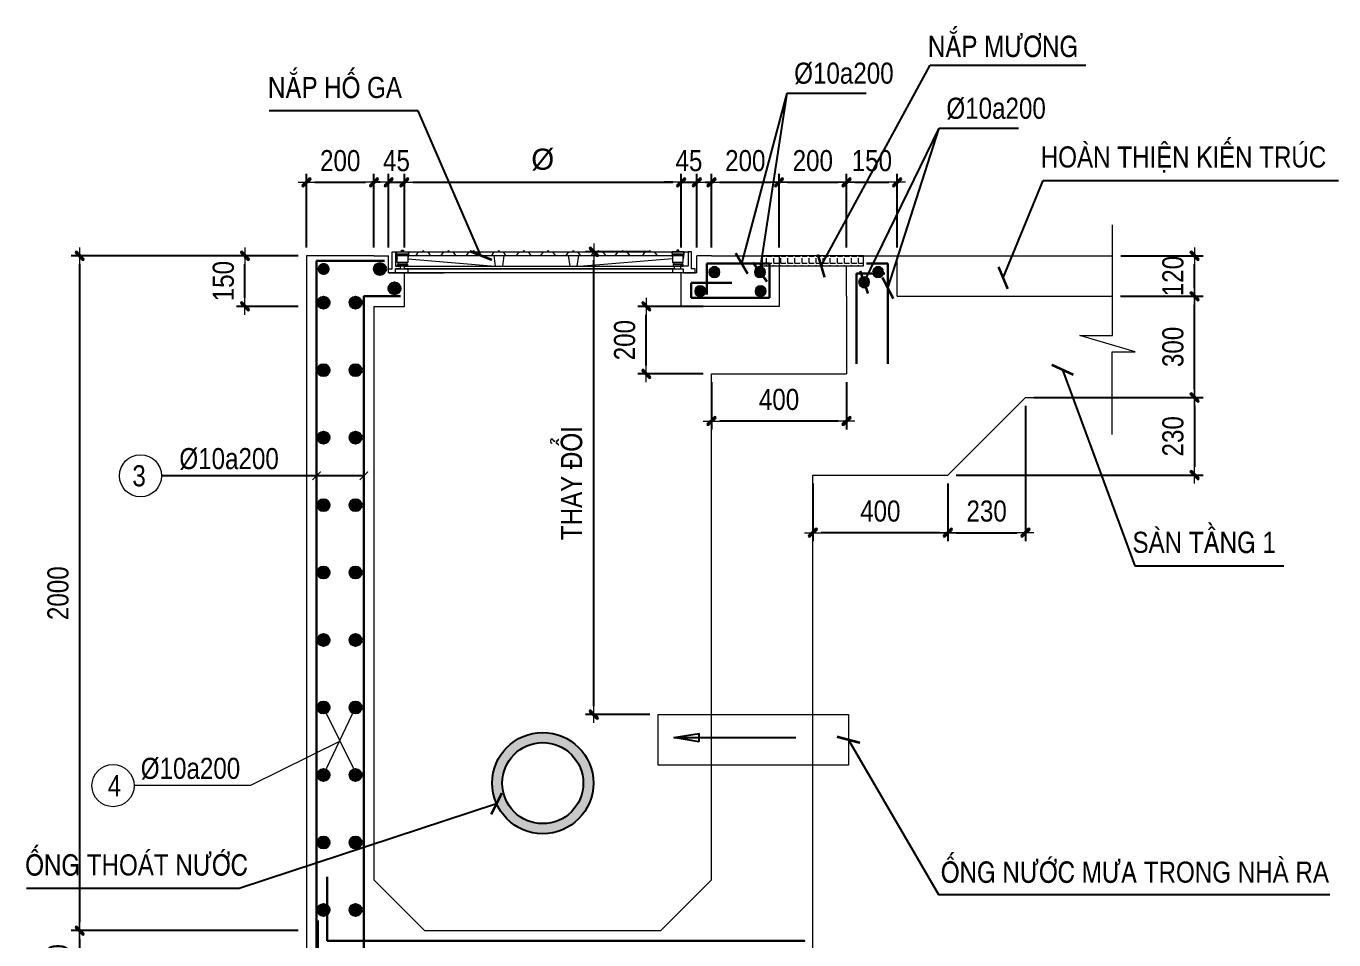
# Model space of a CAD drawing. Header units: millimetres. Extents: x -3568569 to -3536212, y 773195 to 801582.
# Drawn here: x -3546511 to -3542637, y 792767 to 795475 of the extents above; entities that cross this region are included whole.
import ezdxf
from ezdxf.enums import TextEntityAlignment as Align

# ---------------------------------------------------------------- set-up
doc = ezdxf.new("R2010")
doc.units = ezdxf.units.MM
doc.header["$MEASUREMENT"] = 0
doc.layers.get('0').update_dxf_attribs({"lineweight": 9})
doc.layers.get('Defpoints').update_dxf_attribs({"color": 10, "lineweight": 0})
for name, color, linetype, lineweight in [("'S_Concrete_Hatch_252", 252, 'Continuous', 9), ('chunho.q', 1, 'Continuous', 13), ('CTHEP', 4, 'Continuous', 30), ('DBAO', 2, 'Continuous', 13), ('DTE-MEP-H-SLAB OPENING', 3, 'Continuous', 0), ('KTH', 154, 'Continuous', 15), ('Net cat Betong', 6, 'Continuous', 40), ('PL-MANHOLE', 155, 'Continuous', 15), ('STICK', 1, 'Continuous', 9), ('TEXT', 7, 'Continuous', 15)]:
    doc.layers.add(name, color=color, linetype=linetype, lineweight=lineweight)
for name, color, linetype in [('A-WALL', 3, 'Continuous'), ('D-TEXT', 1, 'Continuous'), ('MEP-H-N-DRAIN-70', 4, 'Continuous'), ('Wall Hatch', 134, 'Continuous')]:
    doc.layers.add(name, color=color, linetype=linetype)
doc.styles.get("Standard").update_dxf_attribs({"font": 'arial.ttf'})
doc.styles.add('Star-HelCon', font='VHELVCN_0.TTF')
doc.styles.add('TTP-HelCon', font='VHELVCN_0.TTF')
doc.dimstyles.new('SE-DIM50', dxfattribs={"dimscale": 50, "dimtxt": 2.5, "dimasz": 1.5, "dimexe": 1.25, "dimexo": 0.625, "dimtad": 1, "dimdec": 0, "dimtxsty": 'Standard', "dimblk": 'OBLIQUE', "dimcen": 2.5, "dimadec": 0, "dimazin": 0, "dimtfac": 1, "dimtdec": 0, "dimtmove": 0, "dimatfit": 3, "dimldrblk": 'CLOSEDBLANK', "dimfxl": 1, "dimarcsym": 0})
doc.dimstyles.new('TTP-25', dxfattribs={"dimscale": 25, "dimtxt": 2.5, "dimasz": 1, "dimexe": 1, "dimexo": 1, "dimgap": 0.09, "dimtad": 0, "dimdec": 4, "dimrnd": 5, "dimzin": 9, "dimdsep": 46, "dimtxsty": 'TTP-HelCon', "dimblk": 'Stick', "dimcen": 0.09, "dimdle": 1.5, "dimclrd": 256, "dimclre": 256, "dimclrt": 1, "dimadec": 0, "dimazin": 0, "dimtfac": 1, "dimtdec": 4, "dimtmove": 0, "dimatfit": 3, "dimldrblk": 'ARCHTICK', "dimfxl": 1, "dimtvp": 1, "dimtolj": 1, "dimtzin": 0, "dimarcsym": 0})

# ---------------------------------------------------------------- blocks, each defined once
blk = doc.blocks.new('Stick')
at = {"layer": 'STICK'}
h = blk.add_hatch(color=256, dxfattribs=at)
edge = h.paths.add_edge_path()
edge.add_line((0.3, 0.5), (-0.5, -0.3))
edge.add_arc((-0.4, -0.4), 0.141, 135, 315)
edge.add_line((-0.3, -0.5), (0.5, 0.3))
edge.add_arc((0.4, 0.4), 0.141, 315, 495)
blk.add_line((1, 0), (-1, 0), dxfattribs=at)
blk.add_lwpolyline([(0.3, 0.5), (-0.5, -0.3, 1), (-0.3, -0.5), (0.5, 0.3, 1), (0.3, 0.5, 1)], format="xyb", dxfattribs=at)
blk = doc.blocks.new('*D278')
at = {"layer": 'Defpoints', "color": 0, "ltscale": 0.8, "transparency": 16777216}
for p in [(-3545680.5, 794794.1), (-3546352.4, 792794.1), (-3545680.5, 792794.1)]:
    blk.add_point(p, dxfattribs=at)
at = {"layer": 'KTH', "lineweight": -2, "ltscale": 0.8, "transparency": 16777216}
for p, q in [((-3545705.5, 794794.1), (-3546377.4, 794794.1)), ((-3546352.4, 794769.1), (-3546352.4, 792819.1)), ((-3545705.5, 792794.1), (-3546377.4, 792794.1))]:
    blk.add_line(p, q, dxfattribs=at)
at = {"layer": 'KTH', "lineweight": -2, "ltscale": 0.8, "transparency": 16777216, "xscale": 25, "yscale": 25, "zscale": 25}
for p, rotation in [((-3546352.4, 794794.1), 90), ((-3546352.4, 792794.1), 270)]:
    blk.add_blockref('Stick', p, dxfattribs=dict(at, rotation=rotation))
at = {"layer": 'KTH', "color": 1, "ltscale": 0.8, "transparency": 16777216, "insert": (-3546416.3, 793794.1), "char_height": 62.5, "attachment_point": 5, "rotation": 90, "style": 'TTP-HelCon'}
blk.add_mtext('\\A1;2000', dxfattribs=at)
blk = doc.blocks.new('_ArchTick')
at = {"color": 0, "linetype": 'ByBlock', "const_width": 0.15}
blk.add_lwpolyline([(-0.5, -0.5), (0.5, 0.5)], dxfattribs=at)
blk = doc.blocks.new('SFDG')
at = {"layer": 'DTE-MEP-H-SLAB OPENING', "color": 2, "ltscale": 0.8}
blk.add_line((-429.9, 0), (-281.6, 0), dxfattribs=at)
at = {"layer": 'PL-MANHOLE', "color": 0, "linetype": 'Continuous'}
for p, q in [((-426.4, 61.8), (-422.5, 61.8)), ((-423.8, 61.8), (-421.2, 40.7)), ((-386.9, 61.8), (-389.4, 40.7)), ((-389.4, 50.8), (394.7, 50.8)), ((-389.4, 40.7), (-131, 18.8)), ((-388.7, 61.8), (444.3, 61.8)), ((-365.2, 50.8), (-357.7, 61.8)), ((-322.4, 50.8), (-329.9, 61.8)), ((-290.6, 50.8), (-283.1, 61.8)), ((-247.8, 50.8), (-255.2, 61.8)), ((-215.9, 50.8), (-208.4, 61.8)), ((-173.4, 50.8), (-180.8, 61.8)), ((-141, 51.3), (-133.9, 61.8)), ((-135.2, 51.3), (-131, 18.8)), ((-105.2, 51.3), (-109.3, 18.8)), ((-99.3, 51.3), (-106.5, 61.9)), ((-66.5, 51.4), (-59.5, 61.8)), ((-24.8, 51.5), (-31.9, 61.8)), ((5.2, 51.5), (12.3, 61.8)), ((46.9, 51.4), (39.8, 61.9)), ((79.7, 51.3), (86.9, 61.9)), ((85.6, 51.3), (89.8, 18.8)), ((115.6, 51.3), (111.4, 18.8)), ((121.4, 51.3), (114.3, 61.8)), ((394.7, 40.7), (131, 18.8)), ((154.2, 51.3), (161.2, 61.7)), ((195.9, 51.4), (188.8, 61.7)), ((225.9, 51.4), (233, 61.7)), ((267.6, 51.3), (260.5, 61.9)), ((306.9, 51.3), (313.9, 61.7)), ((348.5, 51.4), (341.5, 61.7)), ((392.2, 61.8), (394.7, 40.7)), ((429, 61.8), (426.5, 40.7)), ((-389.4, 11.3), (-389.4, 0)), ((394.7, 11.3), (394.7, 0)), ((426, 0), (461.5, 0))]:
    blk.add_line(p, q, dxfattribs=at)
for points in [[(-435.9, 11.8), (-435.9, 61.8), (-426, 61.8), (-426, 18.8)], [(451, 11.8), (451, 61.8), (441, 61.8), (441, 18.8)], [(-426, 0), (-446.5, 0), (-446.5, 11.8), (-435.9, 11.8)], [(-426, 18.8), (-412.6, 18.8), (-412.6, 11.3), (-426, 11.3)], [(441, 18.8), (417.9, 18.8), (417.9, 11.3), (426, 11.3)], [(441, 0), (461.5, 0), (461.5, 11.8), (451, 11.8)]]:
    blk.add_lwpolyline(points, dxfattribs=at)
for points in [[(-422.5, 61.8), (-388.7, 61.8), (-388.7, 55.2), (-422.5, 55.2)], [(-421.2, 50.8), (-389.4, 50.8), (-389.4, 30.6), (-421.2, 30.6)], [(-417.6, 55.2), (-392.5, 55.2), (-392.5, 50.8), (-417.6, 50.8)], [(-408.2, 66.9), (-402.2, 66.9), (-402.2, 61.8), (-408.2, 61.8)], [(427.8, 61.8), (393.9, 61.8), (393.9, 55.2), (427.8, 55.2)], [(426.5, 50.8), (394.7, 50.8), (394.7, 30.6), (426.5, 30.6)], [(422.9, 55.2), (397.8, 55.2), (397.8, 50.8), (422.9, 50.8)], [(413.4, 66.9), (407.5, 66.9), (407.5, 61.8), (413.4, 61.8)], [(-426, 11.3), (426, 11.3), (426, 0), (-426, 0)], [(-420.4, 24.5), (-391.1, 24.5), (-391.1, 18.8), (-420.4, 18.8)], [(-418.4, 30.6), (-392.5, 30.6), (-392.5, 24.5), (-418.4, 24.5)], [(-399.4, 18.8), (399.1, 18.8), (399.1, 11.3), (-399.4, 11.3)], [(425.7, 24.5), (396.4, 24.5), (396.4, 18.8), (425.7, 18.8)], [(423.7, 30.6), (397.8, 30.6), (397.8, 24.5), (423.7, 24.5)]]:
    blk.add_lwpolyline(points, close=True, dxfattribs=at)
for centre in [(-343.8, 61.8), (-269.1, 61.8), (-194.6, 61.8), (-120.2, 61.8), (-45.7, 61.9), (26.1, 61.9), (100.6, 61.8), (175, 61.9), (246.8, 61.9), (327.7, 61.9)]:
    blk.add_arc(centre, 2.87, 0, 180, dxfattribs=at)
blk = doc.blocks.new('*D279')
at = {"layer": 'Defpoints', "color": 0, "ltscale": 0.8, "transparency": 16777216}
for p in [(-3543294, 794674.1), (-3543049.5, 794674.1), (-3543294, 794374.1)]:
    blk.add_point(p, dxfattribs=at)
at = {"layer": 'KTH', "lineweight": -2, "ltscale": 0.8, "transparency": 16777216}
for p, q in [((-3543269, 794674.1), (-3543024.5, 794674.1)), ((-3543049.5, 794399.1), (-3543049.5, 794649.1)), ((-3543269, 794374.1), (-3543024.5, 794374.1))]:
    blk.add_line(p, q, dxfattribs=at)
at = {"layer": 'KTH', "lineweight": -2, "ltscale": 0.8, "transparency": 16777216, "xscale": 25, "yscale": 25, "zscale": 25}
for p, rotation in [((-3543049.5, 794674.1), 90), ((-3543049.5, 794374.1), 270)]:
    blk.add_blockref('Stick', p, dxfattribs=dict(at, rotation=rotation))
at = {"layer": 'KTH', "color": 1, "ltscale": 0.8, "transparency": 16777216, "insert": (-3543113.4, 794524.1), "char_height": 62.5, "attachment_point": 5, "rotation": 90, "style": 'TTP-HelCon'}
blk.add_mtext('\\A1;300', dxfattribs=at)
blk = doc.blocks.new('*D280')
at = {"layer": 'Defpoints', "color": 0, "ltscale": 0.8, "transparency": 16777216}
for p in [(-3545480.5, 795012), (-3545680.5, 794794.1), (-3545480.5, 794794.1)]:
    blk.add_point(p, dxfattribs=at)
at = {"layer": 'KTH', "lineweight": -2, "ltscale": 0.8, "transparency": 16777216}
for p, q in [((-3545680.5, 794819.1), (-3545680.5, 795037)), ((-3545480.5, 794819.1), (-3545480.5, 795037)), ((-3545655.5, 795012), (-3545505.5, 795012))]:
    blk.add_line(p, q, dxfattribs=at)
at = {"layer": 'KTH', "lineweight": -2, "ltscale": 0.8, "transparency": 16777216, "xscale": 25, "yscale": 25, "zscale": 25, "rotation": 180}
blk.add_blockref('Stick', (-3545680.5, 795012), dxfattribs=at)
at = {"layer": 'KTH', "lineweight": -2, "ltscale": 0.8, "transparency": 16777216, "xscale": 25, "yscale": 25, "zscale": 25}
blk.add_blockref('Stick', (-3545480.5, 795012), dxfattribs=at)
at = {"layer": 'KTH', "color": 1, "ltscale": 0.8, "transparency": 16777216, "insert": (-3545580.5, 795075.8), "char_height": 62.5, "attachment_point": 5, "style": 'TTP-HelCon'}
blk.add_mtext('\\A1;200', dxfattribs=at)
blk = doc.blocks.new('*D281')
at = {"layer": 'Defpoints', "color": 0, "ltscale": 0.8, "transparency": 16777216}
for p in [(-3544280.5, 795012), (-3544480.5, 794794.1), (-3544280.5, 794794.1)]:
    blk.add_point(p, dxfattribs=at)
at = {"layer": 'KTH', "lineweight": -2, "ltscale": 0.8, "transparency": 16777216}
for p, q in [((-3544480.5, 794819.1), (-3544480.5, 795037)), ((-3544280.5, 794819.1), (-3544280.5, 795037)), ((-3544455.5, 795012), (-3544305.5, 795012))]:
    blk.add_line(p, q, dxfattribs=at)
at = {"layer": 'KTH', "lineweight": -2, "ltscale": 0.8, "transparency": 16777216, "xscale": 25, "yscale": 25, "zscale": 25, "rotation": 180}
blk.add_blockref('Stick', (-3544480.5, 795012), dxfattribs=at)
at = {"layer": 'KTH', "lineweight": -2, "ltscale": 0.8, "transparency": 16777216, "xscale": 25, "yscale": 25, "zscale": 25}
blk.add_blockref('Stick', (-3544280.5, 795012), dxfattribs=at)
at = {"layer": 'KTH', "color": 1, "ltscale": 0.8, "transparency": 16777216, "insert": (-3544380.5, 795075.8), "char_height": 62.5, "attachment_point": 5, "style": 'TTP-HelCon'}
blk.add_mtext('\\A1;200', dxfattribs=at)
blk = doc.blocks.new('*D282')
at = {"layer": 'Defpoints', "color": 0, "ltscale": 0.8, "transparency": 16777216}
for p in [(-3545680.5, 792794.1), (-3546352.4, 792594.1), (-3545680.5, 792594.1)]:
    blk.add_point(p, dxfattribs=at)
at = {"layer": 'KTH', "lineweight": -2, "ltscale": 0.8, "transparency": 16777216}
for p, q in [((-3545705.5, 792794.1), (-3546377.4, 792794.1)), ((-3546352.4, 792769.1), (-3546352.4, 792619.1)), ((-3545705.5, 792594.1), (-3546377.4, 792594.1))]:
    blk.add_line(p, q, dxfattribs=at)
at = {"layer": 'KTH', "lineweight": -2, "ltscale": 0.8, "transparency": 16777216, "xscale": 25, "yscale": 25, "zscale": 25}
for p, rotation in [((-3546352.4, 792794.1), 90), ((-3546352.4, 792594.1), 270)]:
    blk.add_blockref('Stick', p, dxfattribs=dict(at, rotation=rotation))
at = {"layer": 'KTH', "color": 1, "ltscale": 0.8, "transparency": 16777216, "insert": (-3546416.3, 792694.1), "char_height": 62.5, "attachment_point": 5, "rotation": 90, "style": 'TTP-HelCon'}
blk.add_mtext('\\A1;200', dxfattribs=at)
blk = doc.blocks.new('*D284')
at = {"layer": 'Defpoints', "color": 0, "ltscale": 0.8, "transparency": 16777216}
for p in [(-3545862.7, 794794.1), (-3545680.5, 794794.1), (-3545680.5, 794644.1)]:
    blk.add_point(p, dxfattribs=at)
at = {"layer": 'KTH', "lineweight": -2, "ltscale": 0.8, "transparency": 16777216}
for p, q in [((-3545705.5, 794794.1), (-3545887.7, 794794.1)), ((-3545862.7, 794669.1), (-3545862.7, 794769.1)), ((-3545705.5, 794644.1), (-3545887.7, 794644.1))]:
    blk.add_line(p, q, dxfattribs=at)
at = {"layer": 'KTH', "lineweight": -2, "ltscale": 0.8, "transparency": 16777216, "xscale": 25, "yscale": 25, "zscale": 25}
for p, rotation in [((-3545862.7, 794794.1), 90), ((-3545862.7, 794644.1), 270)]:
    blk.add_blockref('Stick', p, dxfattribs=dict(at, rotation=rotation))
at = {"layer": 'KTH', "color": 1, "ltscale": 0.8, "transparency": 16777216, "insert": (-3545926.5, 794719.1), "char_height": 62.5, "attachment_point": 5, "rotation": 90, "style": 'TTP-HelCon'}
blk.add_mtext('\\A1;150', dxfattribs=at)
blk = doc.blocks.new('*U232')
at = {"layer": 'Wall Hatch'}
h = blk.add_hatch(color=2, dxfattribs=at)
h.dxf.hatch_style = 1
h.paths.add_polyline_path([(-18, 0, 1), (18, 0, 1)])
at = {"layer": 'D-TEXT'}
blk.add_circle((0, 0), 18, dxfattribs=at)
blk = doc.blocks.new('*U259')
at = {"layer": 'Net cat Betong', "color": 0, "linetype": 'ByBlock', "lineweight": -2, "transparency": 16777216}
for p in [(0, 1800), (0, 1600), (0, 1400), (0, 1200), (0, 1000), (0, 800), (0, 600), (0, 400), (0, 200), (0, 0)]:
    blk.add_blockref('*U232', p, dxfattribs=at)
blk = doc.blocks.new('*U242')
at = {"layer": 'Wall Hatch'}
h = blk.add_hatch(color=2, dxfattribs=at)
h.dxf.hatch_style = 1
h.paths.add_polyline_path([(-18, 0, 1), (18, 0, 1)])
at = {"layer": 'D-TEXT'}
blk.add_circle((0, 0), 18, dxfattribs=at)
blk = doc.blocks.new('*U241')
at = {"layer": 'Net cat Betong', "color": 0, "linetype": 'ByBlock', "lineweight": -2, "transparency": 16777216}
for p in [(0, 1800), (0, 1600), (0, 1400), (0, 1200), (0, 1000), (0, 800), (0, 600), (0, 400), (0, 200), (0, 0)]:
    blk.add_blockref('*U242', p, dxfattribs=at)
blk = doc.blocks.new('*U234')
at = {"layer": 'Wall Hatch'}
h = blk.add_hatch(color=2, dxfattribs=at)
h.dxf.hatch_style = 1
h.paths.add_polyline_path([(-15.4, 0, 1), (15.4, 0, 1)])
at = {"layer": 'D-TEXT'}
blk.add_circle((0, 0), 15.4, dxfattribs=at)
blk = doc.blocks.new('*U233')
at = {"layer": 'Net cat Betong', "color": 0, "linetype": 'ByBlock', "lineweight": -2, "transparency": 16777216}
blk.add_blockref('*U234', (0, 0), dxfattribs=at)
blk = doc.blocks.new('*U236')
at = {"layer": 'Wall Hatch'}
h = blk.add_hatch(color=2, dxfattribs=at)
h.dxf.hatch_style = 1
h.paths.add_polyline_path([(-15.4, 0, 1), (15.4, 0, 1)])
at = {"layer": 'D-TEXT'}
blk.add_circle((0, 0), 15.4, dxfattribs=at)
blk = doc.blocks.new('*U235')
at = {"layer": 'Net cat Betong', "color": 0, "linetype": 'ByBlock', "lineweight": -2, "transparency": 16777216}
blk.add_blockref('*U236', (0, 0), dxfattribs=at)
blk = doc.blocks.new('*U238')
at = {"layer": 'Wall Hatch'}
h = blk.add_hatch(color=2, dxfattribs=at)
h.dxf.hatch_style = 1
h.paths.add_polyline_path([(-15.4, 0, 1), (15.4, 0, 1)])
at = {"layer": 'D-TEXT'}
blk.add_circle((0, 0), 15.4, dxfattribs=at)
blk = doc.blocks.new('*U237')
at = {"layer": 'Net cat Betong', "color": 0, "linetype": 'ByBlock', "lineweight": -2, "transparency": 16777216}
blk.add_blockref('*U238', (0, 0), dxfattribs=at)
blk = doc.blocks.new('*U240')
at = {"layer": 'Wall Hatch'}
h = blk.add_hatch(color=2, dxfattribs=at)
h.dxf.hatch_style = 1
h.paths.add_polyline_path([(-15.4, 0, 1), (15.4, 0, 1)])
at = {"layer": 'D-TEXT'}
blk.add_circle((0, 0), 15.4, dxfattribs=at)
blk = doc.blocks.new('*U239')
at = {"layer": 'Net cat Betong', "color": 0, "linetype": 'ByBlock', "lineweight": -2, "transparency": 16777216}
blk.add_blockref('*U240', (0, 0), dxfattribs=at)
blk = doc.blocks.new('*D285')
at = {"layer": 'Defpoints', "color": 0, "ltscale": 0.8, "transparency": 16777216}
for p in [(-3545390.5, 795012), (-3545437, 794794.1), (-3545390.5, 794794.1)]:
    blk.add_point(p, dxfattribs=at)
at = {"layer": 'KTH', "lineweight": -2, "ltscale": 0.8, "transparency": 16777216}
for p, q in [((-3545437, 794819.1), (-3545437, 795037)), ((-3545390.5, 794819.1), (-3545390.5, 795037)), ((-3545462, 795012), (-3545487, 795012)), ((-3545437, 795012), (-3545390.5, 795012)), ((-3545365.5, 795012), (-3545340.5, 795012))]:
    blk.add_line(p, q, dxfattribs=at)
at = {"layer": 'KTH', "lineweight": -2, "ltscale": 0.8, "transparency": 16777216, "xscale": 25, "yscale": 25, "zscale": 25}
blk.add_blockref('Stick', (-3545437, 795012), dxfattribs=at)
at = {"layer": 'KTH', "lineweight": -2, "ltscale": 0.8, "transparency": 16777216, "xscale": 25, "yscale": 25, "zscale": 25, "rotation": 180}
blk.add_blockref('Stick', (-3545390.5, 795012), dxfattribs=at)
at = {"layer": 'KTH', "color": 1, "ltscale": 0.8, "transparency": 16777216, "insert": (-3545413.8, 795075.8), "char_height": 62.5, "attachment_point": 5, "style": 'TTP-HelCon'}
blk.add_mtext('\\A1;45', dxfattribs=at)
blk = doc.blocks.new('*D286')
at = {"layer": 'Defpoints', "color": 0, "ltscale": 0.8, "transparency": 16777216}
for p in [(-3544570.5, 795012), (-3545390.5, 794794.1), (-3544570.5, 794794.1)]:
    blk.add_point(p, dxfattribs=at)
at = {"layer": 'KTH', "lineweight": -2, "ltscale": 0.8, "transparency": 16777216}
for p, q in [((-3545390.5, 794819.1), (-3545390.5, 795037)), ((-3544570.5, 794819.1), (-3544570.5, 795037)), ((-3545365.5, 795012), (-3544595.5, 795012))]:
    blk.add_line(p, q, dxfattribs=at)
at = {"layer": 'KTH', "lineweight": -2, "ltscale": 0.8, "transparency": 16777216, "xscale": 25, "yscale": 25, "zscale": 25, "rotation": 180}
blk.add_blockref('Stick', (-3545390.5, 795012), dxfattribs=at)
at = {"layer": 'KTH', "lineweight": -2, "ltscale": 0.8, "transparency": 16777216, "xscale": 25, "yscale": 25, "zscale": 25}
blk.add_blockref('Stick', (-3544570.5, 795012), dxfattribs=at)
at = {"layer": 'KTH', "color": 1, "ltscale": 0.8, "transparency": 16777216, "insert": (-3544980.5, 795079.3), "char_height": 62.5, "attachment_point": 5, "style": 'TTP-HelCon'}
blk.add_mtext('\\A1;{\\fArial|b0|i0|c0|p34;%%C}', dxfattribs=at)
blk = doc.blocks.new('*D287')
at = {"layer": 'Defpoints', "color": 0, "ltscale": 0.8, "transparency": 16777216}
for p in [(-3544524.1, 795012), (-3544570.5, 794794.1), (-3544524.1, 794794.1)]:
    blk.add_point(p, dxfattribs=at)
at = {"layer": 'KTH', "lineweight": -2, "ltscale": 0.8, "transparency": 16777216}
for p, q in [((-3544570.5, 794819.1), (-3544570.5, 795037)), ((-3544524.1, 794819.1), (-3544524.1, 795037)), ((-3544595.5, 795012), (-3544620.5, 795012)), ((-3544570.5, 795012), (-3544524.1, 795012)), ((-3544499.1, 795012), (-3544474.1, 795012))]:
    blk.add_line(p, q, dxfattribs=at)
at = {"layer": 'KTH', "lineweight": -2, "ltscale": 0.8, "transparency": 16777216, "xscale": 25, "yscale": 25, "zscale": 25}
blk.add_blockref('Stick', (-3544570.5, 795012), dxfattribs=at)
at = {"layer": 'KTH', "lineweight": -2, "ltscale": 0.8, "transparency": 16777216, "xscale": 25, "yscale": 25, "zscale": 25, "rotation": 180}
blk.add_blockref('Stick', (-3544524.1, 795012), dxfattribs=at)
at = {"layer": 'KTH', "color": 1, "ltscale": 0.8, "transparency": 16777216, "insert": (-3544547.3, 795075.8), "char_height": 62.5, "attachment_point": 5, "style": 'TTP-HelCon'}
blk.add_mtext('\\A1;45', dxfattribs=at)
blk = doc.blocks.new('*D276')
at = {"layer": 'Defpoints', "color": 0, "ltscale": 0.8, "transparency": 16777216}
for p in [(-3543293, 794794.1), (-3543049.5, 794794.1), (-3543294, 794674.1)]:
    blk.add_point(p, dxfattribs=at)
at = {"layer": 'KTH', "lineweight": -2, "ltscale": 0.8, "transparency": 16777216}
for p, q in [((-3543268, 794794.1), (-3543024.5, 794794.1)), ((-3543049.5, 794699.1), (-3543049.5, 794769.1)), ((-3543269, 794674.1), (-3543024.5, 794674.1))]:
    blk.add_line(p, q, dxfattribs=at)
at = {"layer": 'KTH', "lineweight": -2, "ltscale": 0.8, "transparency": 16777216, "xscale": 25, "yscale": 25, "zscale": 25}
for p, rotation in [((-3543049.5, 794794.1), 90), ((-3543049.5, 794674.1), 270)]:
    blk.add_blockref('Stick', p, dxfattribs=dict(at, rotation=rotation))
at = {"layer": 'KTH', "color": 1, "ltscale": 0.8, "transparency": 16777216, "insert": (-3543113.4, 794734.1), "char_height": 62.5, "attachment_point": 5, "rotation": 90, "style": 'TTP-HelCon'}
blk.add_mtext('\\A1;120', dxfattribs=at)
blk = doc.blocks.new('_ClosedBlank')
at = {"color": 0, "linetype": 'ByBlock', "lineweight": -2}
for p, q in [((-1, 0.167), (0, 0)), ((-1, 0.167), (-1, -0.167)), ((0, 0), (-1, -0.167))]:
    blk.add_line(p, q, dxfattribs=at)
blk = doc.blocks.new('_Oblique')
at = {"color": 0, "linetype": 'ByBlock', "lineweight": -2}
blk.add_line((-0.5, -0.5), (0.5, 0.5), dxfattribs=at)
blk = doc.blocks.new('*D277')
at = {"layer": 'Defpoints', "color": 0, "ltscale": 0.8, "transparency": 16777216}
for p in [(-3544829.3, 794805.9), (-3544638.3, 794805.9), (-3544638.3, 793434.4)]:
    blk.add_point(p, dxfattribs=at)
at = {"layer": 'KTH', "lineweight": -2, "ltscale": 0.8, "transparency": 16777216}
for p, q in [((-3544663.3, 794805.9), (-3544854.3, 794805.9)), ((-3544829.3, 793459.4), (-3544829.3, 794780.9)), ((-3544663.3, 793434.4), (-3544854.3, 793434.4))]:
    blk.add_line(p, q, dxfattribs=at)
at = {"layer": 'KTH', "lineweight": -2, "ltscale": 0.8, "transparency": 16777216, "xscale": 25, "yscale": 25, "zscale": 25}
for p, rotation in [((-3544829.3, 794805.9), 90), ((-3544829.3, 793434.4), 270)]:
    blk.add_blockref('Stick', p, dxfattribs=dict(at, rotation=rotation))
at = {"layer": 'KTH', "color": 1, "ltscale": 0.8, "transparency": 16777216, "insert": (-3544894.6, 794120.2), "char_height": 62.5, "attachment_point": 5, "rotation": 90, "style": 'TTP-HelCon'}
blk.add_mtext('\\A1;THAY ÑOÅI', dxfattribs=at)
blk = doc.blocks.new('*U229')
at = {"layer": 'Wall Hatch'}
h = blk.add_hatch(color=2, dxfattribs=at)
h.dxf.hatch_style = 1
h.paths.add_polyline_path([(-15.4, 0, 1), (15.4, 0, 1)])
at = {"layer": 'D-TEXT'}
blk.add_circle((0, 0), 15.4, dxfattribs=at)
blk = doc.blocks.new('*U228')
at = {"layer": 'Net cat Betong', "color": 0, "linetype": 'ByBlock', "lineweight": -2, "transparency": 16777216}
blk.add_blockref('*U229', (0, 0), dxfattribs=at)
blk = doc.blocks.new('*U231')
at = {"layer": 'Wall Hatch'}
h = blk.add_hatch(color=2, dxfattribs=at)
h.dxf.hatch_style = 1
h.paths.add_polyline_path([(-15.4, 0, 1), (15.4, 0, 1)])
at = {"layer": 'D-TEXT'}
blk.add_circle((0, 0), 15.4, dxfattribs=at)
blk = doc.blocks.new('*U230')
at = {"layer": 'Net cat Betong', "color": 0, "linetype": 'ByBlock', "lineweight": -2, "transparency": 16777216}
blk.add_blockref('*U231', (0, 0), dxfattribs=at)
blk = doc.blocks.new('*D260')
at = {"layer": 'Defpoints', "color": 0, "ltscale": 0.8, "transparency": 16777216}
for p in [(-3544080.5, 795012), (-3544280.5, 794794.1), (-3544080.5, 794794.1)]:
    blk.add_point(p, dxfattribs=at)
at = {"layer": 'KTH', "lineweight": -2, "ltscale": 0.8, "transparency": 16777216}
for p, q in [((-3544280.5, 794819.1), (-3544280.5, 795037)), ((-3544080.5, 794819.1), (-3544080.5, 795037)), ((-3544255.5, 795012), (-3544105.5, 795012))]:
    blk.add_line(p, q, dxfattribs=at)
at = {"layer": 'KTH', "lineweight": -2, "ltscale": 0.8, "transparency": 16777216, "xscale": 25, "yscale": 25, "zscale": 25, "rotation": 180}
blk.add_blockref('Stick', (-3544280.5, 795012), dxfattribs=at)
at = {"layer": 'KTH', "lineweight": -2, "ltscale": 0.8, "transparency": 16777216, "xscale": 25, "yscale": 25, "zscale": 25}
blk.add_blockref('Stick', (-3544080.5, 795012), dxfattribs=at)
at = {"layer": 'KTH', "color": 1, "ltscale": 0.8, "transparency": 16777216, "insert": (-3544180.5, 795075.8), "char_height": 62.5, "attachment_point": 5, "style": 'TTP-HelCon'}
blk.add_mtext('\\A1;200', dxfattribs=at)
blk = doc.blocks.new('*D261')
at = {"layer": 'Defpoints', "color": 0, "ltscale": 0.8, "transparency": 16777216}
for p in [(-3543930.5, 795012), (-3544080.5, 794794.1), (-3543930.5, 794794.1)]:
    blk.add_point(p, dxfattribs=at)
at = {"layer": 'KTH', "lineweight": -2, "ltscale": 0.8, "transparency": 16777216}
for p, q in [((-3544080.5, 794819.1), (-3544080.5, 795037)), ((-3543930.5, 794819.1), (-3543930.5, 795037)), ((-3544055.5, 795012), (-3543955.5, 795012))]:
    blk.add_line(p, q, dxfattribs=at)
at = {"layer": 'KTH', "lineweight": -2, "ltscale": 0.8, "transparency": 16777216, "xscale": 25, "yscale": 25, "zscale": 25, "rotation": 180}
blk.add_blockref('Stick', (-3544080.5, 795012), dxfattribs=at)
at = {"layer": 'KTH', "lineweight": -2, "ltscale": 0.8, "transparency": 16777216, "xscale": 25, "yscale": 25, "zscale": 25}
blk.add_blockref('Stick', (-3543930.5, 795012), dxfattribs=at)
at = {"layer": 'KTH', "color": 1, "ltscale": 0.8, "transparency": 16777216, "insert": (-3544005.5, 795075.8), "char_height": 62.5, "attachment_point": 5, "style": 'TTP-HelCon'}
blk.add_mtext('\\A1;150', dxfattribs=at)
blk = doc.blocks.new('*D262')
at = {"layer": 'Defpoints', "color": 0, "ltscale": 0.8, "transparency": 16777216}
for p in [(-3544673.9, 794644.1), (-3544480.5, 794644.1), (-3544480.5, 794444.1)]:
    blk.add_point(p, dxfattribs=at)
at = {"layer": 'KTH', "lineweight": -2, "ltscale": 0.8, "transparency": 16777216}
for p, q in [((-3544505.5, 794644.1), (-3544698.9, 794644.1)), ((-3544673.9, 794469.1), (-3544673.9, 794619.1)), ((-3544505.5, 794444.1), (-3544698.9, 794444.1))]:
    blk.add_line(p, q, dxfattribs=at)
at = {"layer": 'KTH', "lineweight": -2, "ltscale": 0.8, "transparency": 16777216, "xscale": 25, "yscale": 25, "zscale": 25}
for p, rotation in [((-3544673.9, 794644.1), 90), ((-3544673.9, 794444.1), 270)]:
    blk.add_blockref('Stick', p, dxfattribs=dict(at, rotation=rotation))
at = {"layer": 'KTH', "color": 1, "ltscale": 0.8, "transparency": 16777216, "insert": (-3544737.7, 794544.1), "char_height": 62.5, "attachment_point": 5, "rotation": 90, "style": 'TTP-HelCon'}
blk.add_mtext('\\A1;200', dxfattribs=at)
blk = doc.blocks.new('*D263')
at = {"layer": 'Defpoints', "color": 0, "ltscale": 0.8, "transparency": 16777216}
for p in [(-3544480.5, 794444.1), (-3544080.5, 794444.1), (-3544480.5, 794304.2)]:
    blk.add_point(p, dxfattribs=at)
at = {"layer": 'KTH', "lineweight": -2, "ltscale": 0.8, "transparency": 16777216}
for p, q in [((-3544480.5, 794419.1), (-3544480.5, 794279.2)), ((-3544080.5, 794419.1), (-3544080.5, 794279.2)), ((-3544105.5, 794304.2), (-3544455.5, 794304.2))]:
    blk.add_line(p, q, dxfattribs=at)
at = {"layer": 'KTH', "lineweight": -2, "ltscale": 0.8, "transparency": 16777216, "xscale": 25, "yscale": 25, "zscale": 25, "rotation": 180}
blk.add_blockref('Stick', (-3544480.5, 794304.2), dxfattribs=at)
at = {"layer": 'KTH', "lineweight": -2, "ltscale": 0.8, "transparency": 16777216, "xscale": 25, "yscale": 25, "zscale": 25}
blk.add_blockref('Stick', (-3544080.5, 794304.2), dxfattribs=at)
at = {"layer": 'KTH', "color": 1, "ltscale": 0.8, "transparency": 16777216, "insert": (-3544280.5, 794368), "char_height": 62.5, "attachment_point": 5, "style": 'TTP-HelCon'}
blk.add_mtext('\\A1;400', dxfattribs=at)
blk = doc.blocks.new('*D264')
at = {"layer": 'Defpoints', "color": 0, "ltscale": 0.8, "transparency": 16777216}
for p in [(-3544180.5, 794144.1), (-3543780.5, 794144.1), (-3544180.5, 793973.4)]:
    blk.add_point(p, dxfattribs=at)
at = {"layer": 'KTH', "lineweight": -2, "ltscale": 0.8, "transparency": 16777216}
for p, q in [((-3544180.5, 794119.1), (-3544180.5, 793948.4)), ((-3543780.5, 794119.1), (-3543780.5, 793948.4)), ((-3543805.5, 793973.4), (-3544155.5, 793973.4))]:
    blk.add_line(p, q, dxfattribs=at)
at = {"layer": 'KTH', "lineweight": -2, "ltscale": 0.8, "transparency": 16777216, "xscale": 25, "yscale": 25, "zscale": 25, "rotation": 180}
blk.add_blockref('Stick', (-3544180.5, 793973.4), dxfattribs=at)
at = {"layer": 'KTH', "lineweight": -2, "ltscale": 0.8, "transparency": 16777216, "xscale": 25, "yscale": 25, "zscale": 25}
blk.add_blockref('Stick', (-3543780.5, 793973.4), dxfattribs=at)
at = {"layer": 'KTH', "color": 1, "ltscale": 0.8, "transparency": 16777216, "insert": (-3543980.5, 794037.2), "char_height": 62.5, "attachment_point": 5, "style": 'TTP-HelCon'}
blk.add_mtext('\\A1;400', dxfattribs=at)
blk = doc.blocks.new('*D265')
at = {"layer": 'Defpoints', "color": 0, "ltscale": 0.8, "transparency": 16777216}
for p in [(-3543550.5, 794374.1), (-3543780.5, 794144.1), (-3543550.5, 793973.4)]:
    blk.add_point(p, dxfattribs=at)
at = {"layer": 'KTH', "lineweight": -2, "ltscale": 0.8, "transparency": 16777216}
for p, q in [((-3543550.5, 794349.1), (-3543550.5, 793948.4)), ((-3543780.5, 794119.1), (-3543780.5, 793948.4)), ((-3543755.5, 793973.4), (-3543575.5, 793973.4))]:
    blk.add_line(p, q, dxfattribs=at)
at = {"layer": 'KTH', "lineweight": -2, "ltscale": 0.8, "transparency": 16777216, "xscale": 25, "yscale": 25, "zscale": 25, "rotation": 180}
blk.add_blockref('Stick', (-3543780.5, 793973.4), dxfattribs=at)
at = {"layer": 'KTH', "lineweight": -2, "ltscale": 0.8, "transparency": 16777216, "xscale": 25, "yscale": 25, "zscale": 25}
blk.add_blockref('Stick', (-3543550.5, 793973.4), dxfattribs=at)
at = {"layer": 'KTH', "color": 1, "ltscale": 0.8, "transparency": 16777216, "insert": (-3543665.5, 794037.2), "char_height": 62.5, "attachment_point": 5, "style": 'TTP-HelCon'}
blk.add_mtext('\\A1;230', dxfattribs=at)
blk = doc.blocks.new('*D266')
at = {"layer": 'Defpoints', "color": 0, "ltscale": 0.8, "transparency": 16777216}
for p in [(-3543550.5, 794374.1), (-3543780.5, 794144.1), (-3543049.5, 794144.1)]:
    blk.add_point(p, dxfattribs=at)
at = {"layer": 'KTH', "lineweight": -2, "ltscale": 0.8, "transparency": 16777216}
for p, q in [((-3543525.5, 794374.1), (-3543024.5, 794374.1)), ((-3543049.5, 794349.1), (-3543049.5, 794169.1)), ((-3543755.5, 794144.1), (-3543024.5, 794144.1))]:
    blk.add_line(p, q, dxfattribs=at)
at = {"layer": 'KTH', "lineweight": -2, "ltscale": 0.8, "transparency": 16777216, "xscale": 25, "yscale": 25, "zscale": 25}
for p, rotation in [((-3543049.5, 794374.1), 90), ((-3543049.5, 794144.1), 270)]:
    blk.add_blockref('Stick', p, dxfattribs=dict(at, rotation=rotation))
at = {"layer": 'KTH', "color": 1, "ltscale": 0.8, "transparency": 16777216, "insert": (-3543113.4, 794259.1), "char_height": 62.5, "attachment_point": 5, "rotation": 90, "style": 'TTP-HelCon'}
blk.add_mtext('\\A1;230', dxfattribs=at)

msp = doc.modelspace()

# ---------------------------------------------------------------- hatches: boundary and pattern name
at = {"layer": "'S_Concrete_Hatch_252"}
h = msp.add_hatch(dxfattribs=at)
h.set_pattern_fill('ANGLE', color=256, scale=3)
h.set_pattern_definition([(0, (-3568415.471, 788883.6), (0, 20.955), [15.24, -5.715]), (90, (-3568415.471, 788883.6), (-20.955, 1e-15), [15.24, -5.715])])
h.paths.add_polyline_path([(-3544330.52193, 794794.12301), (-3544030.52193, 794794.12301), (-3544030.52193, 794764.12301), (-3544330.52193, 794764.12301)])
at = {"layer": 'A-WALL'}
h = msp.add_hatch(color=8, dxfattribs=at)
h.dxf.hatch_style = 1
h.paths.add_polyline_path([(-3545130.52193, 793231.18156, 1), (-3544830.52193, 793231.18156, 1)])
h.paths.add_polyline_path([(-3544860.52193, 793231.18156, -1), (-3545100.52193, 793231.18156, -1)], flags=16)
at = {"layer": 'Wall Hatch'}
h = msp.add_hatch(color=2, dxfattribs=at)
h.dxf.hatch_style = 1
h.paths.add_polyline_path([(-3545611.64564, 794755.16106, -1), (-3545647.6361, 794755.16106, -1)])
h = msp.add_hatch(color=2, dxfattribs=at)
h.dxf.hatch_style = 1
h.paths.add_polyline_path([(-3545444.75622, 794755.16106, 1), (-3545480.74669, 794755.16106, 1)])
h = msp.add_hatch(color=2, dxfattribs=at)
h.dxf.hatch_style = 1
h.paths.add_polyline_path([(-3545401.87492, 794697.54726, 1), (-3545437.86538, 794697.54726, 1)])

# ---------------------------------------------------------------- linework, layer by layer
at = {"layer": "'S_Concrete_Hatch_252"}
for p, q in [((-3543930.52193, 794794.12301), (-3543292.95932, 794794.12301)), ((-3545530.89084, 793255.26598), (-3545630.15301, 793455.26598)), ((-3545630.15301, 793255.26598), (-3545534.82824, 793455.26598))]:
    msp.add_line(p, q, dxfattribs=at)
for points in [[(-3543293.97408, 794264.21867), (-3543293.97408, 794509.16911), (-3543225.76115, 794509.16911), (-3543389.87912, 794558.3147), (-3543292.95932, 794558.3147), (-3543292.95932, 794885.6314)], [(-3544280.52193, 794764.12301), (-3544030.52193, 794764.12301), (-3544030.52193, 794794.12301), (-3544280.52193, 794794.12301)], [(-3545580.63778, 793355.4994), (-3545846.15212, 793223.72175), (-3546190.92908, 793223.72175)]]:
    msp.add_lwpolyline(points, dxfattribs=at)
for points in [[(-3544030.52193, 794794.12301), (-3544330.52193, 794794.12301), (-3544330.52193, 794764.12301), (-3544030.52193, 794764.12301)], [(-3544638.31577, 793434.37797), (-3544074.82773, 793434.67438), (-3544074.82773, 793284.67438), (-3544638.22912, 793284.37802)]]:
    msp.add_lwpolyline(points, close=True, dxfattribs=at)
for centre in [(-3546172.13576, 794142.08794), (-3546253.42908, 793223.72175)]:
    msp.add_circle(centre, 62.5, dxfattribs=at)
at = {"layer": 'CTHEP', "ltscale": 0.8}
for p, q in [((-3544494.05039, 794771.45705), (-3544308.2621, 794771.45705)), ((-3544308.2621, 794771.45705), (-3544308.2621, 794669.47341)), ((-3544021.07076, 794771.45705), (-3543958.2621, 794771.45705)), ((-3543958.2621, 794771.45705), (-3543958.2621, 794474.35317)), ((-3544050.52193, 794741.45705), (-3543966.59822, 794741.45705))]:
    msp.add_line(p, q, dxfattribs=at)
at = {"layer": 'CTHEP'}
for p, q in [((-3544494.05039, 794679.3901), (-3544494.05039, 794771.45705)), ((-3544420.45903, 794714.12301), (-3544540.52193, 794714.12301)), ((-3544540.52193, 794669.47341), (-3544540.52193, 794714.12301)), ((-3544050.52193, 794474.35317), (-3544050.52193, 794741.45705)), ((-3544308.2621, 794669.47341), (-3544540.52193, 794669.47341))]:
    msp.add_line(p, q, dxfattribs=at)
for points in [[(-3545450.52193, 792628.29025), (-3545650.52193, 792628.29025), (-3545650.52193, 792994.63542), (-3545650.52193, 794778.77853), (-3545448.90845, 794778.77853)], [(-3545321.06067, 792655.81513), (-3545510.52193, 792655.81513), (-3545510.52193, 792994.43337), (-3545510.52193, 794674.12301), (-3545402.25306, 794674.12301)], [(-3545618.8298, 792953.58427), (-3545618.8298, 792764.12301), (-3544204.50196, 792764.12301), (-3544204.50196, 792764.12301)], [(-3545646.35468, 792824.12301), (-3545646.35468, 792624.12301), (-3544206.88537, 792624.12301), (-3544206.88537, 792624.12301)]]:
    msp.add_lwpolyline(points, dxfattribs=at)
at = {"layer": 'D-TEXT'}
for centre in [(-3545462.75145, 794755.16106), (-3545419.87015, 794697.54726)]:
    msp.add_circle(centre, 17.99523, dxfattribs=at)
at = {"layer": 'DBAO'}
for p, q in [((-3545480.52193, 794794.12301), (-3545680.52193, 794794.12301)), ((-3545680.52193, 794794.12301), (-3545680.52193, 792594.12301)), ((-3545480.52193, 794794.12301), (-3545436.99346, 794794.12301)), ((-3545436.99346, 794744.12301), (-3545436.99346, 794794.12301)), ((-3544480.52193, 794794.12301), (-3544524.05039, 794794.12301)), ((-3544524.05039, 794744.12301), (-3544524.05039, 794794.12301)), ((-3544480.52193, 794794.12301), (-3544280.52193, 794794.12301)), ((-3544280.52193, 794794.12301), (-3544280.52193, 794644.12301)), ((-3544030.52193, 794794.12301), (-3543930.52193, 794794.12301)), ((-3544030.52193, 794764.12301), (-3544030.52193, 794794.12301)), ((-3543930.52193, 794674.12301), (-3543930.52193, 794794.12301)), ((-3544080.52193, 794674.12301), (-3544080.52193, 794764.12301)), ((-3544080.52193, 794764.12301), (-3544030.52193, 794764.12301)), ((-3545436.99346, 794744.12301), (-3545390.52193, 794744.12301)), ((-3545390.52193, 794644.12301), (-3545390.52193, 794744.12301)), ((-3544524.05039, 794744.12301), (-3544570.52193, 794744.12301)), ((-3544570.52193, 794644.12301), (-3544570.52193, 794744.12301)), ((-3545480.52193, 794644.12301), (-3545480.52193, 792944.12301)), ((-3545480.52193, 794644.12301), (-3545390.52193, 794644.12301)), ((-3544280.52193, 794644.12301), (-3544570.52193, 794644.12301)), ((-3544080.52193, 794674.12301), (-3544080.52193, 794444.12301)), ((-3543930.52193, 794674.12301), (-3543292.95932, 794674.12301)), ((-3544480.52193, 792944.12301), (-3544480.52193, 794444.12301)), ((-3544480.52193, 794444.12301), (-3544080.52193, 794444.12301)), ((-3543780.52193, 794144.12301), (-3543550.52193, 794374.12301)), ((-3543550.52193, 794374.12301), (-3543293.97408, 794374.12301)), ((-3544180.52193, 792057.65194), (-3544180.52193, 794144.12301)), ((-3544180.52193, 794144.12301), (-3543780.52193, 794144.12301)), ((-3545480.52193, 792944.12301), (-3545330.52193, 792794.12301)), ((-3544480.52193, 792944.12301), (-3544630.52193, 792794.12301)), ((-3545330.52193, 792794.12301), (-3544630.52193, 792794.12301))]:
    msp.add_line(p, q, dxfattribs=at)
at = {"layer": 'MEP-H-N-DRAIN-70'}
for radius in [150, 120]:
    msp.add_circle((-3544980.52193, 793231.18156), radius, dxfattribs=at)

# ---------------------------------------------------------------- block references
at = {"layer": "'S_Concrete_Hatch_252"}
msp.add_blockref('SFDG', (-3544990.52193, 794744.12301), dxfattribs=at)
at = {"layer": 'Net cat Betong', "color": 2, "extrusion": (0, 0, -1), "zscale": -1}
for name, p in [('*U235', (3544471.94694, 794745.77195)), ('*U233', (3544336.95142, 794745.77195)), ('*U230', (3543986.95142, 794745.77195)), ('*U228', (3544028.41848, 794715.77195)), ('*U237', (3544513.91943, 794688.87151)), ('*U239', (3544335.25318, 794688.87151))]:
    msp.add_blockref(name, p, dxfattribs=at)
at = {"layer": 'Net cat Betong', "color": 2}
for name, p in [('*U259', (-3545630.15301, 792855.26598)), ('*U241', (-3545534.82824, 792855.26598))]:
    msp.add_blockref(name, p, dxfattribs=at)

# ---------------------------------------------------------------- texts
at = {"layer": 'chunho.q', "style": 'TTP-HelCon'}
for s, p in [('NAÉP MÖÔNG', (-3543839.5689, 795383.68518)), ('NAÉP HOÁ GA', (-3545794.45262, 795261.88182)), ('Þ10a200', (-3544235.60096, 795304.25653)), ('Þ10a200', (-3543784.69152, 795200.19258)), ('HOAØN THIEÄN KIEÁN TRUÙC', (-3543505.12006, 795055.80416)), ('Þ10a200', (-3546057.01163, 794161.73568)), ('SAØN TAÀNG 1', (-3543233.4891, 793913.69789)), ('Þ10a200', (-3546171.31459, 793243.72175)), ('OÁNG THOAÙT NÖÔÙC', (-3546513.67587, 792957.57476)), ('OÁNG NÖÔÙC MÖA TRONG NHAØ RA', (-3543801.15557, 792936.1885))]:
    msp.add_text(s, height=62.5, dxfattribs=at).set_placement(p)
at = {"layer": 'TEXT', "color": 1, "style": 'Star-HelCon'}
for s, p in [('3', (-3546176.30243, 794142.08794)), ('4', (-3546249.26241, 793223.72175))]:
    msp.add_text(s, height=62.5, dxfattribs=at).set_placement(p, align=Align.MIDDLE)

# ---------------------------------------------------------------- dimensions: what is measured, and where the dimension line sits
at = {"layer": 'KTH', "color": 2, "ltscale": 0.8}
for base, p1, p2, picture, middle in [((-3545480.52193, 795011.9902), (-3545680.52193, 794794.12301), (-3545480.52193, 794794.12301), '*D280', (-3545580.52193, 795075.82354)), ((-3544280.52193, 795011.9902), (-3544480.52193, 794794.12301), (-3544280.52193, 794794.12301), '*D281', (-3544380.52193, 795075.82354)), ((-3544080.52193, 795011.9902), (-3544280.52193, 794794.12301), (-3544080.52193, 794794.12301), '*D260', (-3544180.52193, 795075.82354)), ((-3543930.52193, 795011.9902), (-3544080.52193, 794794.12301), (-3543930.52193, 794794.12301), '*D261', (-3544005.52193, 795075.82354)), ((-3544480.52193, 794304.21101), (-3544080.52193, 794444.12301), (-3544480.52193, 794444.12301), '*D263', (-3544280.52193, 794368.04434)), ((-3543550.52193, 793973.41357), (-3543780.52193, 794144.12301), (-3543550.52193, 794374.12301), '*D265', (-3543665.52193, 794037.2469)), ((-3544180.52193, 793973.41357), (-3543780.52193, 794144.12301), (-3544180.52193, 794144.12301), '*D264', (-3543980.52193, 794037.2469))]:
    dim = msp.add_linear_dim(base=base, p1=p1, p2=p2, dimstyle='TTP-25', dxfattribs=at)
    dim.commit()
    dim.dimension.update_dxf_attribs({"geometry": picture, "text_midpoint": middle})
for base, p1, p2, picture, middle in [((-3545390.52193, 795011.9902), (-3545436.99346, 794794.12301), (-3545390.52193, 794794.12301), '*D285', (-3545413.7577, 795011.9902)), ((-3544524.05039, 795011.9902), (-3544570.52193, 794794.12301), (-3544524.05039, 794794.12301), '*D287', (-3544547.28616, 795011.9902))]:
    dim = msp.add_linear_dim(base=base, p1=p1, p2=p2, dimstyle='TTP-25', dxfattribs=at)
    dim.commit()
    dim.dimension.update_dxf_attribs({"geometry": picture, "text_midpoint": middle, "dimtype": 160})
dim = msp.add_linear_dim(base=(-3544570.52193, 795011.9902), p1=(-3545390.52193, 794794.12301), p2=(-3544570.52193, 794794.12301), text='{\\fArial|b0|i0|c0|p34;%%C}', dimstyle='TTP-25', dxfattribs=at)
dim.commit()
dim.dimension.update_dxf_attribs({"geometry": '*D286', "text_midpoint": (-3544980.52193, 795079.30773)})
dim = msp.add_linear_dim(base=(-3544829.30029, 794805.9379), p1=(-3544638.31577, 793434.37797), p2=(-3544638.31577, 794805.9379), angle=90, text='THAY ÑOÅI', dimstyle='TTP-25', dxfattribs=at)
dim.commit()
dim.dimension.update_dxf_attribs({"geometry": '*D277', "text_midpoint": (-3544894.63362, 794120.15793)})
for base, p1, p2, picture, middle in [((-3546352.42388, 792794.12301), (-3545680.52193, 794794.12301), (-3545680.52193, 792794.12301), '*D278', (-3546416.25721, 793794.12301)), ((-3545862.70158, 794794.12301), (-3545680.52193, 794644.12301), (-3545680.52193, 794794.12301), '*D284', (-3545926.53491, 794719.12301)), ((-3543049.54766, 794674.12301), (-3543293.97408, 794374.12301), (-3543293.97408, 794674.12301), '*D279', (-3543113.38099, 794524.12301)), ((-3544673.87195, 794644.12301), (-3544480.52193, 794444.12301), (-3544480.52193, 794644.12301), '*D262', (-3544737.70528, 794544.12301)), ((-3543049.54766, 794144.12301), (-3543550.52193, 794374.12301), (-3543780.52193, 794144.12301), '*D266', (-3543113.38099, 794259.12301)), ((-3546352.42388, 792594.12301), (-3545680.52193, 792794.12301), (-3545680.52193, 792594.12301), '*D282', (-3546416.25721, 792694.12301))]:
    dim = msp.add_linear_dim(base=base, p1=p1, p2=p2, angle=90, dimstyle='TTP-25', dxfattribs=at)
    dim.commit()
    dim.dimension.update_dxf_attribs({"geometry": picture, "text_midpoint": middle})
dim = msp.add_linear_dim(base=(-3543049.54766, 794794.12301), p1=(-3543293.97408, 794674.12301), p2=(-3543292.95932, 794794.12301), angle=90, dimstyle='TTP-25', dxfattribs=at)
dim.commit()
dim.dimension.update_dxf_attribs({"geometry": '*D276', "text_midpoint": (-3543049.54766, 794734.12301), "dimtype": 160})

# ---------------------------------------------------------------- leaders
at = {"layer": "'S_Concrete_Hatch_252"}
for points, dimstyle, override in [([(-3544155.52193, 794764.12301), (-3543832.4825, 795359.44349), (-3543371.34988, 795359.44349)], 'TTP-25', {"dimasz": 2}), ([(-3544391.20059, 794771.45705), (-3544256.66932, 795276.64324), (-3544021.99228, 795276.64324)], 'TTP-25', {"dimasz": 2}), ([(-3544336.95142, 794745.77195), (-3544256.66932, 795276.64324), (-3544021.99228, 795276.64324)], 'TTP-25', {"dimasz": 2}), ([(-3545163.95568, 794794.96999), (-3545349.15851, 795223.38444), (-3545790.88013, 795223.38444)], 'TTP-25', {"dimasz": 2}), ([(-3544028.41848, 794715.77195), (-3543805.75988, 795172.57929), (-3543571.08284, 795172.57929)], 'TTP-25', {"dimasz": 2}), ([(-3543958.2621, 794698.55083), (-3543805.75988, 795172.57929), (-3543571.08284, 795172.57929)], 'TTP-25', {"dimasz": 2}), ([(-3543616.63441, 794728.70693), (-3543498.03365, 795017.30677), (-3542623.36339, 795017.30677)], 'TTP-25', {"dimasz": 2}), ([(-3543440.64793, 794456.34391), (-3543226.40269, 793875.2005), (-3542784.68108, 793875.2005)], 'TTP-25', {"dimasz": 2}), ([(-3545650.52193, 794142.23317), (-3546109.63576, 794142.27745), (-3546109.63587, 794141.97083)], 'TTP-25', {"dimgap": 0.09, "dimtad": 0}), ([(-3545510.52193, 794142.27745), (-3546109.63576, 794142.08794), (-3546109.63576, 794142.27745)], 'TTP-25', {"dimgap": 0.09, "dimtad": 0}), ([(-3544591.72655, 793365.9252), (-3544230.66586, 793365.9252)], 'SE-DIM50', {"dimtad": 0}), ([(-3544074.82773, 793359.67438), (-3543807.64715, 792900.78075), (-3542648.73105, 792900.8244)], 'TTP-25', {"dimasz": 2}), ([(-3545117.43682, 793169.90911), (-3545880.15375, 792919.07737), (-3546510.10337, 792919.07737)], 'TTP-25', {"dimasz": 2})]:
    msp.add_leader(points, dimstyle=dimstyle, override=override, dxfattribs=at)

doc.saveas('drawing.dxf')
